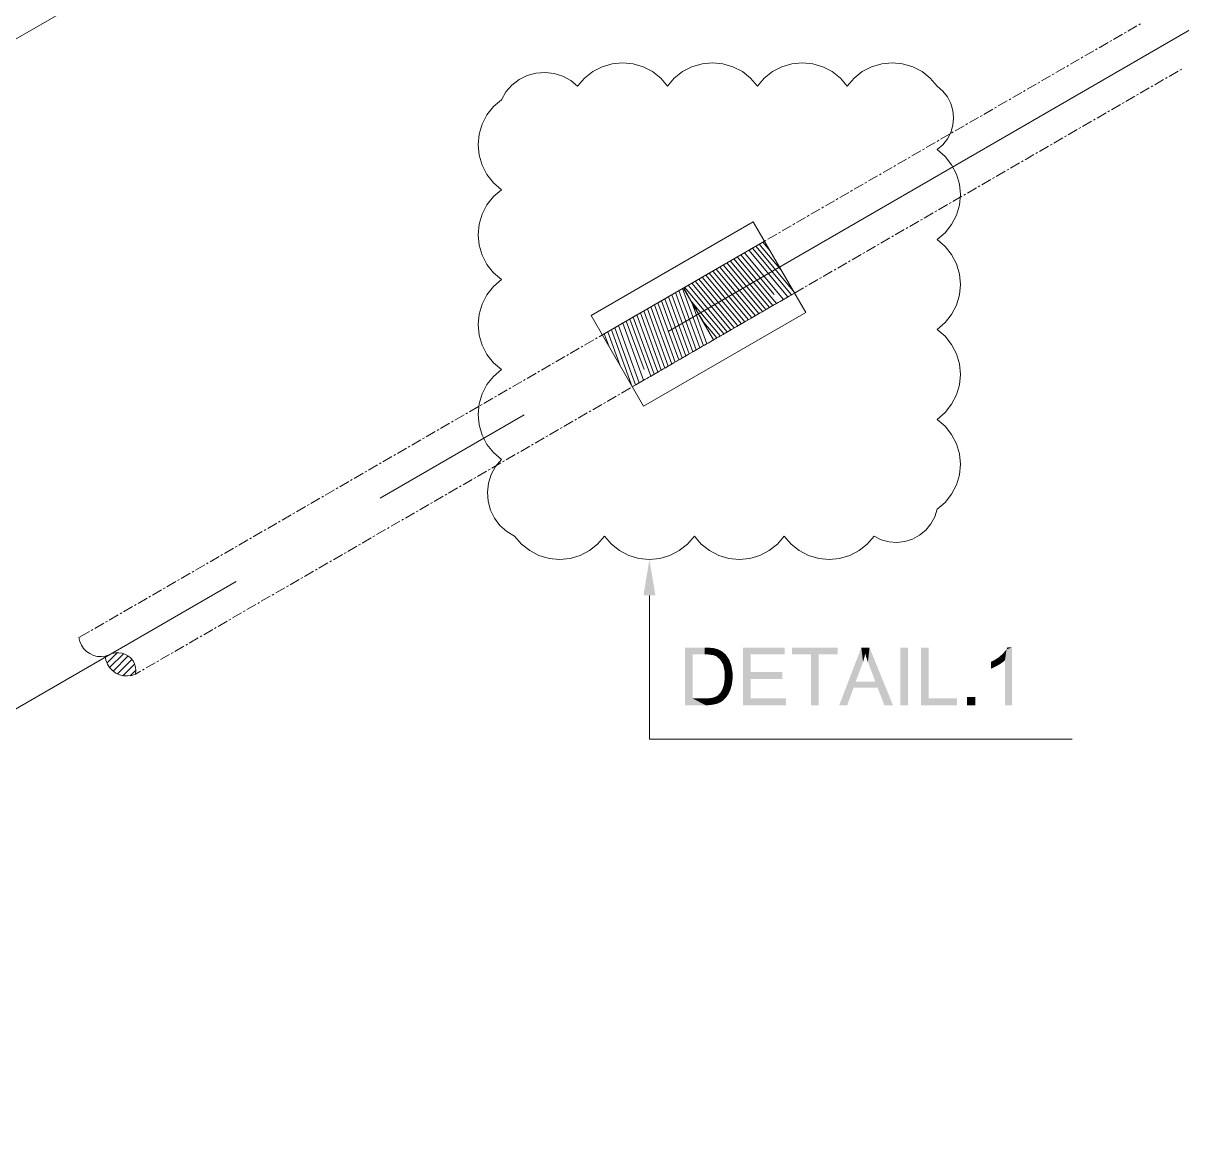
# Model space of a CAD drawing. Header units: millimetres. Extents: x 2 to 579, y 1 to 405.
# Drawn here: x 237.99 to 255.4, y 102.61 to 119.56 of the extents above; entities that cross this region are included whole.
import ezdxf

# ---------------------------------------------------------------- set-up
doc = ezdxf.new("R2010")
doc.units = ezdxf.units.MM
doc.linetypes.add('XKITLINE00', pattern=[0])
doc.layers.add('LinkedObject', color=7, linetype='Continuous', lineweight=0)

# ---------------------------------------------------------------- blocks, each defined once
blk = doc.blocks.new('*A4')
at = {"layer": 'LinkedObject'}
for color, points in [(6, [(247.492, 110.963), (247.312, 110.963), (247.402, 111.503)]), (7, [(247.936, 110.179), (248.05, 110.077), (247.936, 109.315)]), (7, [(248.232, 110.077), (247.936, 110.179), (248.233, 110.179)]), (7, [(248.05, 110.077), (247.936, 110.179), (248.232, 110.077)]), (7, [(248.233, 110.179), (248.283, 110.077), (248.232, 110.077)]), (7, [(248.284, 110.179), (248.283, 110.077), (248.233, 110.179)]), (7, [(248.284, 110.179), (248.356, 110.068), (248.283, 110.077)]), (7, [(248.361, 110.173), (248.356, 110.068), (248.284, 110.179)]), (7, [(248.923, 109.813), (248.809, 109.315), (248.809, 110.179)]), (7, [(248.923, 109.813), (248.809, 110.179), (248.923, 110.077)]), (7, [(249.433, 110.077), (248.809, 110.179), (249.433, 110.179)]), (7, [(248.923, 110.077), (248.809, 110.179), (249.433, 110.077)]), (7, [(249.546, 110.179), (249.831, 110.077), (249.546, 110.077)]), (7, [(249.945, 110.077), (249.831, 110.077), (249.546, 110.179)]), (7, [(249.945, 110.077), (249.546, 110.179), (250.231, 110.179)]), (7, [(249.945, 110.077), (250.231, 110.179), (250.231, 110.077)]), (7, [(250.585, 110.179), (250.597, 109.923), (250.253, 109.315)]), (7, [(250.597, 109.923), (250.585, 110.179), (250.611, 109.964)]), (7, [(250.611, 109.964), (250.585, 110.179), (250.635, 110.047)]), (7, [(250.635, 110.047), (250.585, 110.179), (250.643, 110.088)]), (7, [(250.708, 110.179), (250.643, 110.088), (250.585, 110.179)]), (7, [(250.643, 110.088), (250.708, 110.179), (250.654, 110.053)]), (7, [(250.654, 110.053), (250.708, 110.179), (250.684, 109.963)]), (7, [(250.684, 109.963), (250.708, 110.179), (250.705, 109.909)]), (7, [(250.705, 109.909), (250.708, 110.179), (250.795, 109.67)]), (7, [(250.795, 109.67), (250.708, 110.179), (250.831, 109.577)]), (7, [(250.831, 109.577), (250.708, 110.179), (251.061, 109.315)]), (7, [(251.286, 110.179), (251.172, 109.315), (251.172, 110.179)]), (7, [(251.286, 109.315), (251.172, 109.315), (251.286, 110.179)]), (7, [(251.597, 110.179), (251.483, 109.315), (251.483, 110.179)]), (7, [(251.597, 109.417), (251.483, 109.315), (251.597, 110.179)]), (7, [(252.85, 110.183), (252.767, 110.155), (252.781, 110.183)]), (7, [(252.85, 109.315), (252.767, 110.155), (252.85, 110.183)]), (7, [(247.936, 109.315), (248.05, 110.077), (248.05, 109.417)]), (7, [(248.387, 110.167), (248.356, 110.068), (248.361, 110.173)]), (7, [(248.387, 110.167), (248.379, 110.06), (248.356, 110.068)]), (7, [(248.379, 110.06), (248.387, 110.167), (248.411, 110.047)]), (7, [(248.487, 110.127), (248.387, 110.167), (248.424, 110.158)]), (7, [(248.514, 110.105), (248.387, 110.167), (248.487, 110.127)]), (7, [(248.465, 109.998), (248.387, 110.167), (248.514, 110.105)]), (7, [(248.411, 110.047), (248.387, 110.167), (248.465, 109.998)]), (7, [(248.514, 110.105), (248.488, 109.962), (248.465, 109.998)]), (7, [(248.548, 110.076), (248.488, 109.962), (248.514, 110.105)]), (7, [(248.599, 110.002), (248.488, 109.962), (248.548, 110.076)]), (7, [(249.831, 109.315), (249.945, 110.077), (249.945, 109.315)]), (7, [(249.831, 110.077), (249.945, 110.077), (249.831, 109.315)]), (7, [(252.674, 109.936), (252.576, 109.987), (252.654, 110.037)]), (7, [(252.687, 110.067), (252.743, 109.991), (252.654, 110.037)]), (7, [(252.654, 110.037), (252.743, 109.991), (252.674, 109.936)]), (7, [(252.743, 109.991), (252.687, 110.067), (252.72, 110.097)]), (7, [(252.767, 110.155), (252.743, 109.991), (252.72, 110.097)]), (7, [(252.743, 109.315), (252.767, 110.155), (252.85, 109.315)]), (7, [(252.743, 109.991), (252.767, 110.155), (252.743, 109.315)]), (7, [(248.488, 109.962), (248.599, 110.002), (248.51, 109.926)]), (7, [(248.51, 109.926), (248.599, 110.002), (248.616, 109.957)]), (7, [(248.616, 109.957), (248.532, 109.821), (248.51, 109.926)]), (7, [(248.633, 109.912), (248.532, 109.821), (248.616, 109.957)]), (7, [(248.65, 109.81), (248.532, 109.821), (248.633, 109.912)]), (7, [(250.253, 109.315), (250.597, 109.923), (250.501, 109.67)]), (7, [(252.576, 109.987), (252.612, 109.9), (252.532, 109.966)]), (7, [(252.532, 109.966), (252.612, 109.9), (252.532, 109.863)]), (7, [(252.532, 109.863), (252.612, 109.9), (252.556, 109.872)]), (7, [(252.612, 109.9), (252.576, 109.987), (252.643, 109.918)]), (7, [(252.643, 109.918), (252.576, 109.987), (252.674, 109.936)]), (7, [(252.674, 109.936), (252.743, 109.991), (252.724, 109.973)]), (7, [(248.532, 109.705), (248.65, 109.703), (248.521, 109.621)]), (7, [(248.521, 109.621), (248.65, 109.703), (248.627, 109.577)]), (7, [(248.65, 109.752), (248.532, 109.821), (248.65, 109.81)]), (7, [(248.532, 109.821), (248.65, 109.752), (248.532, 109.754)]), (7, [(248.65, 109.752), (248.532, 109.705), (248.532, 109.754)]), (7, [(248.65, 109.703), (248.532, 109.705), (248.65, 109.752)]), (7, [(248.627, 109.577), (248.65, 109.703), (248.638, 109.615)]), (7, [(248.923, 109.711), (248.809, 109.315), (248.923, 109.813)]), (7, [(248.923, 109.417), (248.809, 109.315), (248.923, 109.711)]), (7, [(249.401, 109.711), (248.923, 109.813), (249.401, 109.813)]), (7, [(248.923, 109.711), (248.923, 109.813), (249.401, 109.711)]), (7, [(250.469, 109.577), (250.253, 109.315), (250.501, 109.67)]), (7, [(250.501, 109.67), (250.831, 109.577), (250.469, 109.577)]), (7, [(250.795, 109.67), (250.831, 109.577), (250.501, 109.67)]), (7, [(248.568, 109.452), (248.446, 109.478), (248.466, 109.498)]), (7, [(248.466, 109.498), (248.627, 109.577), (248.568, 109.452)]), (7, [(248.498, 109.553), (248.627, 109.577), (248.466, 109.498)]), (7, [(248.509, 109.587), (248.627, 109.577), (248.498, 109.553)]), (7, [(248.627, 109.577), (248.509, 109.587), (248.521, 109.621)]), (7, [(248.568, 109.452), (248.627, 109.577), (248.586, 109.477)]), (7, [(248.586, 109.477), (248.627, 109.577), (248.615, 109.539)]), (7, [(250.253, 109.315), (250.469, 109.577), (250.374, 109.315)]), (7, [(250.831, 109.577), (251.061, 109.315), (250.931, 109.315)]), (7, [(248.05, 109.417), (248.247, 109.315), (247.936, 109.315)]), (7, [(248.234, 109.417), (248.247, 109.315), (248.05, 109.417)]), (7, [(248.234, 109.417), (248.287, 109.315), (248.247, 109.315)]), (7, [(248.277, 109.417), (248.287, 109.315), (248.234, 109.417)]), (7, [(248.386, 109.33), (248.277, 109.417), (248.344, 109.425)]), (7, [(248.356, 109.323), (248.277, 109.417), (248.386, 109.33)]), (7, [(248.287, 109.315), (248.277, 109.417), (248.356, 109.323)]), (7, [(248.369, 109.433), (248.386, 109.33), (248.344, 109.425)]), (7, [(248.393, 109.441), (248.386, 109.33), (248.369, 109.433)]), (7, [(248.386, 109.33), (248.393, 109.441), (248.416, 109.337)]), (7, [(248.489, 109.373), (248.393, 109.441), (248.432, 109.463)]), (7, [(248.468, 109.359), (248.393, 109.441), (248.489, 109.373)]), (7, [(248.416, 109.337), (248.393, 109.441), (248.468, 109.359)]), (7, [(248.446, 109.478), (248.511, 109.388), (248.432, 109.463)]), (7, [(248.432, 109.463), (248.511, 109.388), (248.489, 109.373)]), (7, [(248.55, 109.427), (248.446, 109.478), (248.568, 109.452)]), (7, [(248.511, 109.388), (248.446, 109.478), (248.55, 109.427)]), (7, [(248.809, 109.315), (248.923, 109.417), (249.453, 109.315)]), (7, [(249.453, 109.315), (248.923, 109.417), (249.453, 109.417)]), (7, [(251.483, 109.315), (251.597, 109.417), (252.022, 109.315)]), (7, [(252.022, 109.315), (251.597, 109.417), (252.022, 109.417)]), (7, [(252.296, 109.436), (252.175, 109.315), (252.175, 109.436)]), (7, [(252.296, 109.315), (252.175, 109.315), (252.296, 109.436)])]:
    blk.add_hatch(color=color, dxfattribs=at).paths.add_polyline_path(points, flags=17)
at = {"layer": 'LinkedObject', "color": 6, "linetype": 'XKITLINE00', "lineweight": 0}
for p, q in [((216.869, 107.172), (258.262, 131.096)), ((247.686, 114.928), (262.508, 123.495)), ((243.357, 112.426), (245.522, 113.677)), ((226.371, 102.609), (241.193, 111.175)), ((247.402, 110.963), (247.402, 108.806)), ((247.402, 108.806), (253.75, 108.806))]:
    blk.add_line(p, q, dxfattribs=at)
at = {"layer": 'LinkedObject', "color": 9, "linetype": 'XKITLINE00', "lineweight": 0}
for p, q in [((254.536, 119.407), (254.563, 119.423)), ((254.59, 119.438), (254.726, 119.517)), ((254.753, 119.532), (254.78, 119.548)), ((254.157, 119.188), (254.293, 119.266)), ((254.32, 119.282), (254.347, 119.298)), ((254.374, 119.313), (254.509, 119.392)), ((253.941, 119.063), (254.076, 119.141)), ((254.103, 119.157), (254.13, 119.173)), ((253.508, 118.813), (253.643, 118.891)), ((253.67, 118.907), (253.698, 118.922)), ((253.725, 118.938), (253.86, 119.016)), ((253.887, 119.032), (253.914, 119.048)), ((253.292, 118.688), (253.427, 118.766)), ((253.454, 118.782), (253.481, 118.797)), ((254.992, 118.631), (255.127, 118.709)), ((255.154, 118.725), (255.181, 118.74)), ((255.208, 118.756), (255.343, 118.834)), ((255.371, 118.85), (255.398, 118.865)), ((253.021, 118.531), (253.048, 118.547)), ((253.075, 118.563), (253.21, 118.641)), ((253.238, 118.657), (253.265, 118.672)), ((254.775, 118.506), (254.911, 118.584)), ((254.938, 118.6), (254.965, 118.615)), ((252.642, 118.313), (252.778, 118.391)), ((252.805, 118.406), (252.832, 118.422)), ((252.859, 118.438), (252.994, 118.516)), ((254.505, 118.349), (254.532, 118.365)), ((254.559, 118.381), (254.694, 118.459)), ((254.721, 118.475), (254.748, 118.49)), ((252.426, 118.187), (252.561, 118.266)), ((252.588, 118.281), (252.615, 118.297)), ((254.126, 118.131), (254.261, 118.209)), ((254.288, 118.224), (254.315, 118.24)), ((254.342, 118.256), (254.478, 118.334)), ((251.993, 117.937), (252.128, 118.015)), ((252.155, 118.031), (252.182, 118.047)), ((252.209, 118.062), (252.345, 118.141)), ((252.372, 118.156), (252.399, 118.172)), ((253.91, 118.005), (254.045, 118.084)), ((254.072, 118.099), (254.099, 118.115)), ((251.777, 117.812), (251.912, 117.89)), ((251.939, 117.906), (251.966, 117.922)), ((253.639, 117.849), (253.666, 117.865)), ((253.693, 117.88), (253.828, 117.959)), ((253.855, 117.974), (253.882, 117.99)), ((251.506, 117.656), (251.533, 117.671)), ((251.56, 117.687), (251.695, 117.765)), ((251.722, 117.781), (251.749, 117.797)), ((253.26, 117.63), (253.395, 117.708)), ((253.423, 117.724), (253.45, 117.74)), ((253.477, 117.755), (253.612, 117.833)), ((251.127, 117.437), (251.262, 117.515)), ((251.29, 117.531), (251.317, 117.546)), ((251.344, 117.562), (251.479, 117.64)), ((252.99, 117.474), (253.017, 117.489)), ((253.044, 117.505), (253.179, 117.583)), ((253.206, 117.599), (253.233, 117.615)), ((250.911, 117.312), (251.046, 117.39)), ((251.073, 117.406), (251.1, 117.421)), ((252.611, 117.255), (252.746, 117.333)), ((252.773, 117.349), (252.8, 117.364)), ((252.827, 117.38), (252.963, 117.458)), ((250.478, 117.062), (250.613, 117.14)), ((250.64, 117.155), (250.667, 117.171)), ((250.694, 117.187), (250.83, 117.265)), ((250.857, 117.28), (250.884, 117.296)), ((252.394, 117.13), (252.53, 117.208)), ((252.557, 117.224), (252.584, 117.239)), ((250.261, 116.936), (250.397, 117.015)), ((250.424, 117.03), (250.451, 117.046)), ((252.124, 116.973), (252.151, 116.989)), ((252.178, 117.005), (252.313, 117.083)), ((252.34, 117.098), (252.367, 117.114)), ((249.991, 116.78), (250.018, 116.796)), ((250.045, 116.811), (250.18, 116.89)), ((250.207, 116.905), (250.234, 116.921)), ((251.745, 116.754), (251.88, 116.833)), ((251.907, 116.848), (251.934, 116.864)), ((251.961, 116.88), (252.097, 116.958)), ((249.612, 116.561), (249.747, 116.639)), ((249.774, 116.655), (249.801, 116.671)), ((249.828, 116.686), (249.964, 116.764)), ((251.529, 116.629), (251.664, 116.708)), ((251.691, 116.723), (251.718, 116.739)), ((249.396, 116.436), (249.531, 116.514)), ((249.558, 116.53), (249.585, 116.546)), ((251.096, 116.379), (251.231, 116.457)), ((251.258, 116.473), (251.285, 116.489)), ((251.312, 116.504), (251.447, 116.582)), ((251.474, 116.598), (251.502, 116.614)), ((249.125, 116.28), (249.152, 116.295)), ((249.179, 116.311), (249.314, 116.389)), ((249.341, 116.405), (249.369, 116.42)), ((250.879, 116.254), (251.015, 116.332)), ((251.042, 116.348), (251.069, 116.364)), ((248.746, 116.061), (248.882, 116.139)), ((248.909, 116.155), (248.936, 116.17)), ((248.963, 116.186), (249.098, 116.264)), ((250.609, 116.098), (250.636, 116.113)), ((250.663, 116.129), (250.798, 116.207)), ((250.825, 116.223), (250.852, 116.238)), ((248.53, 115.936), (248.665, 116.014)), ((248.692, 116.029), (248.719, 116.045)), ((250.23, 115.879), (250.365, 115.957)), ((250.392, 115.973), (250.419, 115.988)), ((250.446, 116.004), (250.582, 116.082)), ((248.156, 115.72), (248.232, 115.764)), ((248.259, 115.779), (248.286, 115.795)), ((248.313, 115.811), (248.449, 115.889)), ((248.476, 115.904), (248.503, 115.92)), ((250.013, 115.754), (250.149, 115.832)), ((250.176, 115.847), (250.203, 115.863)), ((247.988, 115.459), (247.917, 115.582)), ((249.581, 115.503), (249.716, 115.582)), ((249.743, 115.597), (249.77, 115.613)), ((249.797, 115.629), (249.932, 115.707)), ((249.959, 115.722), (249.986, 115.738)), ((247.512, 115.347), (247.669, 115.438)), ((248.02, 115.404), (248.004, 115.432)), ((249.364, 115.378), (249.499, 115.457)), ((249.526, 115.472), (249.553, 115.488)), ((247.295, 115.222), (247.431, 115.3)), ((247.458, 115.316), (247.485, 115.332)), ((248.113, 115.242), (248.035, 115.377)), ((249.094, 115.222), (249.121, 115.238)), ((249.148, 115.253), (249.283, 115.331)), ((249.31, 115.347), (249.337, 115.363)), ((247.025, 115.066), (247.052, 115.081)), ((247.079, 115.097), (247.214, 115.175)), ((247.241, 115.191), (247.268, 115.207)), ((248.145, 115.188), (248.129, 115.215)), ((248.239, 115.026), (248.16, 115.161)), ((248.715, 115.003), (248.85, 115.081)), ((248.877, 115.097), (248.904, 115.113)), ((248.931, 115.128), (249.066, 115.206)), ((246.646, 114.847), (246.781, 114.925)), ((246.808, 114.941), (246.835, 114.956)), ((246.862, 114.972), (246.998, 115.05)), ((248.27, 114.972), (248.254, 114.999)), ((248.357, 114.821), (248.286, 114.945)), ((248.498, 114.878), (248.634, 114.956)), ((248.661, 114.972), (248.688, 114.987)), ((246.375, 114.69), (246.402, 114.706)), ((246.429, 114.722), (246.565, 114.8)), ((246.592, 114.816), (246.619, 114.831)), ((248.065, 114.628), (248.201, 114.706)), ((248.228, 114.722), (248.255, 114.737)), ((248.282, 114.753), (248.417, 114.831)), ((248.444, 114.847), (248.471, 114.862)), ((245.997, 114.472), (246.132, 114.55)), ((246.159, 114.565), (246.186, 114.581)), ((246.213, 114.597), (246.348, 114.675)), ((247.849, 114.503), (247.984, 114.581)), ((248.011, 114.596), (248.038, 114.612)), ((245.78, 114.346), (245.915, 114.425)), ((245.942, 114.44), (245.97, 114.456)), ((247.578, 114.346), (247.605, 114.362)), ((247.632, 114.378), (247.768, 114.456)), ((247.795, 114.471), (247.822, 114.487)), ((245.51, 114.19), (245.537, 114.206)), ((245.564, 114.221), (245.699, 114.3)), ((245.726, 114.315), (245.753, 114.331)), ((247.2, 114.127), (247.335, 114.206)), ((247.362, 114.221), (247.389, 114.237)), ((247.416, 114.252), (247.551, 114.331)), ((245.131, 113.971), (245.266, 114.049)), ((245.293, 114.065), (245.32, 114.081)), ((245.347, 114.096), (245.483, 114.174)), ((246.983, 114.002), (247.118, 114.08)), ((247.145, 114.096), (247.173, 114.112)), ((244.914, 113.846), (245.05, 113.924)), ((245.077, 113.94), (245.104, 113.956)), ((246.713, 113.846), (246.74, 113.862)), ((246.767, 113.877), (246.902, 113.955)), ((246.929, 113.971), (246.956, 113.987)), ((244.481, 113.596), (244.617, 113.674)), ((244.644, 113.69), (244.671, 113.705)), ((244.698, 113.721), (244.833, 113.799)), ((244.86, 113.815), (244.887, 113.83)), ((246.334, 113.627), (246.469, 113.705)), ((246.496, 113.721), (246.523, 113.736)), ((246.55, 113.752), (246.686, 113.83)), ((244.265, 113.471), (244.4, 113.549)), ((244.427, 113.565), (244.454, 113.58)), ((246.063, 113.471), (246.09, 113.486)), ((246.117, 113.502), (246.253, 113.58)), ((246.28, 113.596), (246.307, 113.611)), ((243.994, 113.314), (244.021, 113.33)), ((244.049, 113.346), (244.184, 113.424)), ((244.211, 113.439), (244.238, 113.455)), ((245.684, 113.252), (245.82, 113.33)), ((245.847, 113.345), (245.874, 113.361)), ((245.901, 113.377), (246.036, 113.455)), ((243.616, 113.095), (243.751, 113.174)), ((243.778, 113.189), (243.805, 113.205)), ((243.832, 113.221), (243.967, 113.299)), ((245.468, 113.127), (245.603, 113.205)), ((245.63, 113.22), (245.657, 113.236)), ((243.399, 112.97), (243.534, 113.049)), ((243.562, 113.064), (243.589, 113.08)), ((245.197, 112.97), (245.225, 112.986)), ((245.252, 113.001), (245.387, 113.08)), ((245.414, 113.095), (245.441, 113.111)), ((242.966, 112.72), (243.102, 112.798)), ((243.129, 112.814), (243.156, 112.83)), ((243.183, 112.845), (243.318, 112.923)), ((243.345, 112.939), (243.372, 112.955)), ((244.819, 112.751), (244.954, 112.829)), ((244.981, 112.845), (245.008, 112.861)), ((245.035, 112.876), (245.17, 112.955)), ((242.75, 112.595), (242.885, 112.673)), ((242.912, 112.689), (242.939, 112.705)), ((244.602, 112.626), (244.737, 112.704)), ((244.765, 112.72), (244.792, 112.736)), ((242.479, 112.439), (242.506, 112.454)), ((242.533, 112.47), (242.669, 112.548)), ((242.696, 112.564), (242.723, 112.579)), ((244.169, 112.376), (244.305, 112.454)), ((244.332, 112.47), (244.359, 112.485)), ((244.386, 112.501), (244.521, 112.579)), ((244.548, 112.595), (244.575, 112.611)), ((242.1, 112.22), (242.236, 112.298)), ((242.263, 112.314), (242.29, 112.329)), ((242.317, 112.345), (242.452, 112.423)), ((243.953, 112.251), (244.088, 112.329)), ((244.115, 112.345), (244.142, 112.36)), ((241.884, 112.095), (242.019, 112.173)), ((242.046, 112.188), (242.073, 112.204)), ((243.682, 112.094), (243.709, 112.11)), ((243.736, 112.126), (243.872, 112.204)), ((243.899, 112.22), (243.926, 112.235)), ((241.451, 111.844), (241.586, 111.923)), ((241.613, 111.938), (241.641, 111.954)), ((241.668, 111.97), (241.803, 112.048)), ((241.83, 112.063), (241.857, 112.079)), ((243.304, 111.876), (243.439, 111.954)), ((243.466, 111.969), (243.493, 111.985)), ((243.52, 112.001), (243.655, 112.079)), ((241.235, 111.719), (241.37, 111.798)), ((241.397, 111.813), (241.424, 111.829)), ((243.087, 111.75), (243.222, 111.829)), ((243.249, 111.844), (243.276, 111.86)), ((240.964, 111.563), (240.991, 111.579)), ((241.018, 111.594), (241.154, 111.672)), ((241.181, 111.688), (241.208, 111.704)), ((242.654, 111.5), (242.789, 111.578)), ((242.817, 111.594), (242.844, 111.61)), ((242.871, 111.625), (243.006, 111.704)), ((243.033, 111.719), (243.06, 111.735)), ((240.585, 111.344), (240.721, 111.422)), ((240.748, 111.438), (240.775, 111.454)), ((240.802, 111.469), (240.937, 111.547)), ((242.438, 111.375), (242.573, 111.453)), ((242.6, 111.469), (242.627, 111.485)), ((240.369, 111.219), (240.504, 111.297)), ((240.531, 111.313), (240.558, 111.328)), ((242.167, 111.219), (242.194, 111.234)), ((242.221, 111.25), (242.357, 111.328)), ((242.384, 111.344), (242.411, 111.36)), ((240.098, 111.063), (240.125, 111.078)), ((240.152, 111.094), (240.288, 111.172)), ((240.315, 111.188), (240.342, 111.203)), ((241.788, 111), (241.924, 111.078)), ((241.951, 111.094), (241.978, 111.109)), ((242.005, 111.125), (242.14, 111.203)), ((239.72, 110.844), (239.855, 110.922)), ((239.882, 110.938), (239.909, 110.953)), ((239.936, 110.969), (240.071, 111.047)), ((241.572, 110.875), (241.707, 110.953)), ((241.734, 110.969), (241.761, 110.984)), ((239.449, 110.687), (239.476, 110.703)), ((239.503, 110.719), (239.638, 110.797)), ((239.665, 110.812), (239.692, 110.828)), ((241.139, 110.625), (241.274, 110.703)), ((241.301, 110.718), (241.328, 110.734)), ((241.355, 110.75), (241.491, 110.828)), ((241.518, 110.844), (241.545, 110.859)), ((239.07, 110.468), (239.205, 110.547)), ((239.233, 110.562), (239.26, 110.578)), ((239.287, 110.593), (239.422, 110.672)), ((240.923, 110.499), (241.058, 110.578)), ((241.085, 110.593), (241.112, 110.609)), ((238.832, 110.33), (238.989, 110.421)), ((239.016, 110.437), (239.043, 110.453)), ((240.652, 110.343), (240.679, 110.359)), ((240.706, 110.374), (240.841, 110.453)), ((240.868, 110.468), (240.896, 110.484)), ((240.273, 110.124), (240.409, 110.202)), ((240.436, 110.218), (240.463, 110.234)), ((240.49, 110.249), (240.625, 110.327)), ((240.057, 109.999), (240.192, 110.077)), ((240.219, 110.093), (240.246, 110.109)), ((239.786, 109.843), (239.813, 109.858)), ((239.84, 109.874), (239.976, 109.952)), ((240.003, 109.968), (240.03, 109.983)), ((239.681, 109.782), (239.759, 109.827))]:
    blk.add_line(p, q, dxfattribs=at)
at = {"layer": 'LinkedObject', "color": 2, "linetype": 'XKITLINE00', "lineweight": 0}
for p, q in [((246.69, 118.901), (246.55, 118.828)), ((246.842, 118.946), (246.69, 118.901)), ((246.999, 118.961), (246.842, 118.946)), ((247.156, 118.946), (246.999, 118.961)), ((247.307, 118.901), (247.156, 118.946)), ((247.448, 118.828), (247.307, 118.901)), ((248.04, 118.901), (247.9, 118.828)), ((248.192, 118.946), (248.04, 118.901)), ((248.349, 118.961), (248.192, 118.946)), ((248.506, 118.946), (248.349, 118.961)), ((248.657, 118.901), (248.506, 118.946)), ((248.798, 118.828), (248.657, 118.901)), ((249.39, 118.901), (249.25, 118.828)), ((249.542, 118.946), (249.39, 118.901)), ((249.699, 118.961), (249.542, 118.946)), ((249.856, 118.946), (249.699, 118.961)), ((250.007, 118.901), (249.856, 118.946)), ((250.148, 118.828), (250.007, 118.901)), ((250.74, 118.901), (250.6, 118.828)), ((250.892, 118.946), (250.74, 118.901)), ((251.049, 118.961), (250.892, 118.946)), ((251.206, 118.946), (251.049, 118.961)), ((251.357, 118.901), (251.206, 118.946)), ((251.498, 118.828), (251.357, 118.901)), ((245.445, 118.708), (245.337, 118.625)), ((245.567, 118.769), (245.445, 118.708)), ((245.698, 118.806), (245.567, 118.769)), ((245.834, 118.817), (245.698, 118.806)), ((245.969, 118.802), (245.834, 118.817)), ((246.099, 118.761), (245.969, 118.802)), ((246.219, 118.696), (246.099, 118.761)), ((246.426, 118.73), (246.324, 118.61)), ((246.55, 118.828), (246.426, 118.73)), ((247.571, 118.73), (247.448, 118.828)), ((247.674, 118.61), (247.571, 118.73)), ((247.776, 118.73), (247.674, 118.61)), ((247.9, 118.828), (247.776, 118.73)), ((248.921, 118.73), (248.798, 118.828)), ((249.024, 118.61), (248.921, 118.73)), ((249.126, 118.73), (249.024, 118.61)), ((249.25, 118.828), (249.126, 118.73)), ((250.271, 118.73), (250.148, 118.828)), ((250.374, 118.61), (250.271, 118.73)), ((250.476, 118.73), (250.374, 118.61)), ((250.6, 118.828), (250.476, 118.73)), ((251.621, 118.73), (251.498, 118.828)), ((251.724, 118.61), (251.621, 118.73)), ((245.337, 118.625), (245.247, 118.523)), ((246.324, 118.61), (246.219, 118.696)), ((246.324, 118.61), (246.324, 118.61)), ((247.674, 118.61), (247.674, 118.61)), ((249.024, 118.61), (249.024, 118.61)), ((250.374, 118.61), (250.374, 118.61)), ((251.809, 118.537), (251.724, 118.61)), ((251.878, 118.45), (251.809, 118.537)), ((245.178, 118.405), (245.058, 118.303)), ((245.247, 118.523), (245.178, 118.405)), ((245.178, 118.405), (245.178, 118.405)), ((251.929, 118.351), (251.878, 118.45)), ((245.058, 118.303), (244.96, 118.179)), ((251.961, 118.244), (251.929, 118.351)), ((251.972, 118.134), (251.961, 118.244)), ((244.887, 118.039), (244.842, 117.888)), ((244.96, 118.179), (244.887, 118.039)), ((251.929, 117.916), (251.961, 118.023)), ((251.961, 118.023), (251.972, 118.134)), ((244.842, 117.888), (244.827, 117.73)), ((251.878, 117.817), (251.929, 117.916)), ((244.827, 117.73), (244.842, 117.573)), ((251.724, 117.657), (251.809, 117.73)), ((251.809, 117.73), (251.878, 117.817)), ((244.842, 117.573), (244.887, 117.422)), ((251.844, 117.555), (251.724, 117.657)), ((251.724, 117.657), (251.724, 117.657)), ((251.942, 117.431), (251.844, 117.555)), ((244.887, 117.422), (244.96, 117.282)), ((252.015, 117.291), (251.942, 117.431)), ((244.96, 117.282), (245.058, 117.158)), ((245.058, 117.158), (245.178, 117.055)), ((252.06, 117.139), (252.015, 117.291)), ((252.075, 116.982), (252.06, 117.139)), ((245.178, 117.055), (245.058, 116.953)), ((245.178, 117.055), (245.178, 117.055)), ((252.06, 116.825), (252.075, 116.982)), ((244.96, 116.829), (244.887, 116.689)), ((245.058, 116.953), (244.96, 116.829)), ((252.015, 116.674), (252.06, 116.825)), ((244.887, 116.689), (244.842, 116.538)), ((251.942, 116.533), (252.015, 116.674)), ((244.842, 116.538), (244.827, 116.38)), ((251.844, 116.41), (251.942, 116.533)), ((244.827, 116.38), (244.842, 116.223)), ((251.724, 116.307), (251.844, 116.41)), ((251.844, 116.205), (251.724, 116.307)), ((251.724, 116.307), (251.724, 116.307)), ((244.842, 116.223), (244.887, 116.072)), ((251.942, 116.081), (251.844, 116.205)), ((244.887, 116.072), (244.96, 115.932)), ((244.96, 115.932), (245.058, 115.808)), ((252.015, 115.941), (251.942, 116.081)), ((252.06, 115.789), (252.015, 115.941)), ((245.058, 115.808), (245.178, 115.705)), ((252.075, 115.632), (252.06, 115.789)), ((245.058, 115.603), (244.96, 115.479)), ((245.178, 115.705), (245.058, 115.603)), ((245.178, 115.705), (245.178, 115.705)), ((252.06, 115.475), (252.075, 115.632)), ((244.96, 115.479), (244.887, 115.339)), ((252.015, 115.324), (252.06, 115.475)), ((244.887, 115.339), (244.842, 115.188)), ((251.942, 115.183), (252.015, 115.324)), ((244.842, 115.188), (244.827, 115.03)), ((251.724, 114.957), (251.844, 115.06)), ((251.844, 115.06), (251.942, 115.183)), ((244.827, 115.03), (244.842, 114.873)), ((251.844, 114.855), (251.724, 114.957)), ((251.724, 114.957), (251.724, 114.957)), ((244.842, 114.873), (244.887, 114.722)), ((244.887, 114.722), (244.96, 114.582)), ((251.942, 114.731), (251.844, 114.855)), ((252.015, 114.591), (251.942, 114.731)), ((244.96, 114.582), (245.058, 114.458)), ((252.06, 114.439), (252.015, 114.591)), ((245.058, 114.458), (245.178, 114.355)), ((245.178, 114.355), (245.058, 114.253)), ((245.178, 114.355), (245.178, 114.355)), ((252.075, 114.282), (252.06, 114.439)), ((245.058, 114.253), (244.96, 114.129)), ((252.06, 114.125), (252.075, 114.282)), ((244.96, 114.129), (244.887, 113.989)), ((252.015, 113.974), (252.06, 114.125)), ((244.842, 113.838), (244.827, 113.68)), ((244.887, 113.989), (244.842, 113.838)), ((251.844, 113.71), (251.942, 113.833)), ((251.942, 113.833), (252.015, 113.974)), ((244.827, 113.68), (244.842, 113.523)), ((251.724, 113.607), (251.844, 113.71)), ((244.842, 113.523), (244.887, 113.372)), ((251.844, 113.505), (251.724, 113.607)), ((251.724, 113.607), (251.724, 113.607)), ((251.942, 113.381), (251.844, 113.505)), ((244.887, 113.372), (244.96, 113.232)), ((252.015, 113.241), (251.942, 113.381)), ((244.96, 113.232), (245.058, 113.108)), ((252.06, 113.089), (252.015, 113.241)), ((245.058, 113.108), (245.178, 113.005)), ((245.178, 113.005), (245.091, 112.9)), ((245.178, 113.005), (245.178, 113.005)), ((252.075, 112.932), (252.06, 113.089)), ((245.091, 112.9), (245.025, 112.78)), ((252.06, 112.775), (252.075, 112.932)), ((244.984, 112.65), (244.968, 112.514)), ((245.025, 112.78), (244.984, 112.65)), ((251.942, 112.483), (252.015, 112.624)), ((252.015, 112.624), (252.06, 112.775)), ((244.968, 112.514), (244.978, 112.378)), ((251.844, 112.36), (251.942, 112.483)), ((244.978, 112.378), (245.014, 112.246)), ((251.724, 112.257), (251.844, 112.36)), ((245.014, 112.246), (245.075, 112.124)), ((245.075, 112.124), (245.157, 112.015)), ((251.63, 112.036), (251.688, 112.142)), ((251.688, 112.142), (251.724, 112.257)), ((251.724, 112.257), (251.724, 112.257)), ((245.157, 112.015), (245.259, 111.924)), ((245.259, 111.924), (245.377, 111.854)), ((251.461, 111.867), (251.554, 111.943)), ((251.554, 111.943), (251.63, 112.036)), ((245.377, 111.854), (245.377, 111.854)), ((245.377, 111.854), (245.48, 111.734)), ((246.624, 111.734), (246.727, 111.854)), ((246.727, 111.854), (246.727, 111.854)), ((246.727, 111.854), (246.83, 111.734)), ((247.974, 111.734), (248.077, 111.854)), ((248.077, 111.854), (248.077, 111.854)), ((248.077, 111.854), (248.18, 111.734)), ((249.324, 111.734), (249.427, 111.854)), ((249.427, 111.854), (249.427, 111.854)), ((249.427, 111.854), (249.53, 111.734)), ((250.674, 111.734), (250.777, 111.854)), ((250.777, 111.854), (250.777, 111.854)), ((250.777, 111.854), (250.885, 111.8)), ((250.885, 111.8), (251.001, 111.768)), ((251.001, 111.768), (251.121, 111.759)), ((251.121, 111.759), (251.241, 111.773)), ((251.241, 111.773), (251.355, 111.809)), ((251.355, 111.809), (251.461, 111.867)), ((245.48, 111.734), (245.603, 111.636)), ((245.603, 111.636), (245.743, 111.563)), ((246.361, 111.563), (246.501, 111.636)), ((246.501, 111.636), (246.624, 111.734)), ((246.83, 111.734), (246.953, 111.636)), ((246.953, 111.636), (247.093, 111.563)), ((247.711, 111.563), (247.851, 111.636)), ((247.851, 111.636), (247.974, 111.734)), ((248.18, 111.734), (248.303, 111.636)), ((248.303, 111.636), (248.443, 111.563)), ((249.061, 111.563), (249.201, 111.636)), ((249.201, 111.636), (249.324, 111.734)), ((249.53, 111.734), (249.653, 111.636)), ((249.653, 111.636), (249.793, 111.563)), ((250.411, 111.563), (250.551, 111.636)), ((250.551, 111.636), (250.674, 111.734)), ((245.743, 111.563), (245.895, 111.518)), ((245.895, 111.518), (246.052, 111.503)), ((246.052, 111.503), (246.209, 111.518)), ((246.209, 111.518), (246.361, 111.563)), ((247.093, 111.563), (247.245, 111.518)), ((247.245, 111.518), (247.402, 111.503)), ((247.402, 111.503), (247.559, 111.518)), ((247.559, 111.518), (247.711, 111.563)), ((248.443, 111.563), (248.595, 111.518)), ((248.595, 111.518), (248.752, 111.503)), ((248.752, 111.503), (248.909, 111.518)), ((248.909, 111.518), (249.061, 111.563)), ((249.793, 111.563), (249.945, 111.518)), ((249.945, 111.518), (250.102, 111.503)), ((250.102, 111.503), (250.259, 111.518)), ((250.259, 111.518), (250.411, 111.563))]:
    blk.add_line(p, q, dxfattribs=at)
at = {"layer": 'LinkedObject', "color": 4, "linetype": 'XKITLINE00', "lineweight": 0}
for p, q in [((246.526, 115.167), (248.961, 116.575)), ((249.75, 115.211), (248.961, 116.575)), ((249.13, 116.283), (246.695, 114.875)), ((247.913, 115.579), (248.363, 114.8)), ((249.581, 115.504), (247.145, 114.096)), ((247.314, 113.804), (246.526, 115.167)), ((247.314, 113.804), (249.75, 115.211))]:
    blk.add_line(p, q, dxfattribs=at)
at = {"layer": 'LinkedObject', "color": 1, "linetype": 'XKITLINE00', "lineweight": 0}
for p, q in [((248.828, 116.108), (249.415, 115.408)), ((248.895, 116.147), (249.483, 115.447)), ((248.948, 116.177), (249.535, 115.477)), ((249, 116.208), (249.588, 115.508)), ((249.053, 116.238), (249.384, 115.844)), ((249.106, 116.269), (249.211, 116.143)), ((248.511, 115.925), (249.099, 115.225)), ((248.564, 115.955), (249.152, 115.256)), ((248.617, 115.986), (249.204, 115.286)), ((248.669, 116.016), (249.257, 115.317)), ((248.722, 116.047), (249.31, 115.347)), ((248.722, 116.047), (249.31, 115.347)), ((248.775, 116.077), (249.274, 115.483)), ((248.248, 115.773), (248.835, 115.073)), ((248.3, 115.803), (248.888, 115.103)), ((248.353, 115.834), (248.941, 115.134)), ((248.406, 115.864), (248.994, 115.164)), ((248.459, 115.894), (249.046, 115.195)), ((247.931, 115.59), (248.519, 114.89)), ((247.984, 115.62), (248.572, 114.92)), ((248.037, 115.651), (248.624, 114.951)), ((248.089, 115.681), (248.677, 114.981)), ((248.142, 115.712), (248.73, 115.012)), ((248.195, 115.742), (248.783, 115.042)), ((247.635, 115.419), (247.948, 114.56)), ((247.688, 115.449), (248.001, 114.59)), ((247.74, 115.479), (248.053, 114.621)), ((247.793, 115.51), (248.106, 114.651)), ((247.846, 115.54), (248.159, 114.682)), ((247.899, 115.571), (248.212, 114.712)), ((247.319, 115.236), (247.632, 114.377)), ((247.371, 115.266), (247.684, 114.408)), ((247.424, 115.297), (247.737, 114.438)), ((247.477, 115.327), (247.79, 114.468)), ((247.53, 115.358), (247.843, 114.499)), ((247.582, 115.388), (247.895, 114.529)), ((248.039, 115.36), (248.264, 114.743)), ((248.044, 115.362), (248.466, 114.859)), ((247.002, 115.053), (247.315, 114.194)), ((247.055, 115.083), (247.321, 114.355)), ((247.108, 115.114), (247.421, 114.255)), ((247.108, 115.114), (247.421, 114.255)), ((247.16, 115.144), (247.473, 114.286)), ((247.213, 115.175), (247.526, 114.316)), ((247.266, 115.205), (247.579, 114.347)), ((248.217, 115.063), (248.414, 114.829)), ((246.724, 114.892), (246.791, 114.709)), ((246.777, 114.923), (246.964, 114.41)), ((246.83, 114.953), (247.143, 114.094)), ((246.882, 114.983), (247.195, 114.125)), ((246.935, 115.014), (247.248, 114.155)), ((239.411, 110.107), (239.251, 109.948)), ((239.504, 110.092), (239.292, 109.88)), ((239.574, 110.054), (239.346, 109.826)), ((239.629, 110), (239.413, 109.785)), ((239.667, 109.93), (239.496, 109.759)), ((239.684, 109.838), (239.604, 109.758))]:
    blk.add_line(p, q, dxfattribs=at)
at = {"layer": 'LinkedObject', "color": 3, "linetype": 'XKITLINE00', "lineweight": 0}
for p, q in [((238.832, 110.33), (238.845, 110.272)), ((238.845, 110.272), (238.869, 110.216)), ((238.869, 110.216), (238.903, 110.166)), ((238.903, 110.166), (238.945, 110.123)), ((238.945, 110.123), (238.994, 110.089)), ((238.994, 110.089), (239.049, 110.063)), ((239.049, 110.063), (239.107, 110.048)), ((239.107, 110.048), (239.167, 110.044)), ((239.167, 110.044), (239.227, 110.051)), ((239.227, 110.051), (239.285, 110.069)), ((239.227, 110.051), (239.237, 109.99)), ((239.331, 110.089), (239.285, 110.069)), ((239.381, 110.101), (239.331, 110.089)), ((239.432, 110.103), (239.381, 110.101)), ((239.482, 110.095), (239.432, 110.103)), ((239.531, 110.078), (239.482, 110.095)), ((239.575, 110.052), (239.531, 110.078)), ((239.613, 110.019), (239.575, 110.052)), ((239.645, 109.979), (239.613, 110.019)), ((239.237, 109.99), (239.26, 109.932)), ((239.26, 109.932), (239.292, 109.88)), ((239.292, 109.88), (239.335, 109.834)), ((239.335, 109.834), (239.385, 109.798)), ((239.668, 109.934), (239.645, 109.979)), ((239.683, 109.885), (239.668, 109.934)), ((239.688, 109.834), (239.683, 109.885)), ((239.683, 109.783), (239.688, 109.834)), ((239.385, 109.798), (239.441, 109.772)), ((239.441, 109.772), (239.501, 109.757)), ((239.501, 109.757), (239.563, 109.754)), ((239.563, 109.754), (239.625, 109.763)), ((239.625, 109.763), (239.683, 109.783))]:
    blk.add_line(p, q, dxfattribs=at)

msp = doc.modelspace()

# ---------------------------------------------------------------- block references
at = {"lineweight": 0}
msp.add_blockref('*A4', (0, 0), dxfattribs=at)

doc.saveas('drawing.dxf')
